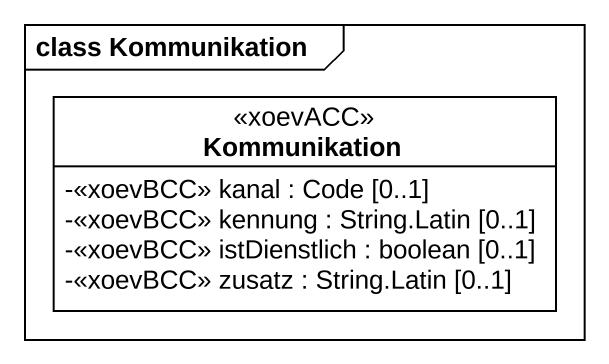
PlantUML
@startuml
mainframe class Kommunikation
hide circle
hide empty members
skinparam classAttributeIconSize 0
class Kommunikation <<xoevACC>> {
  -<<xoevBCC>> kanal : Code [0..1]
  -<<xoevBCC>> kennung : String.Latin [0..1]
  -<<xoevBCC>> istDienstlich : boolean [0..1]
  -<<xoevBCC>> zusatz : String.Latin [0..1]
}
@enduml
